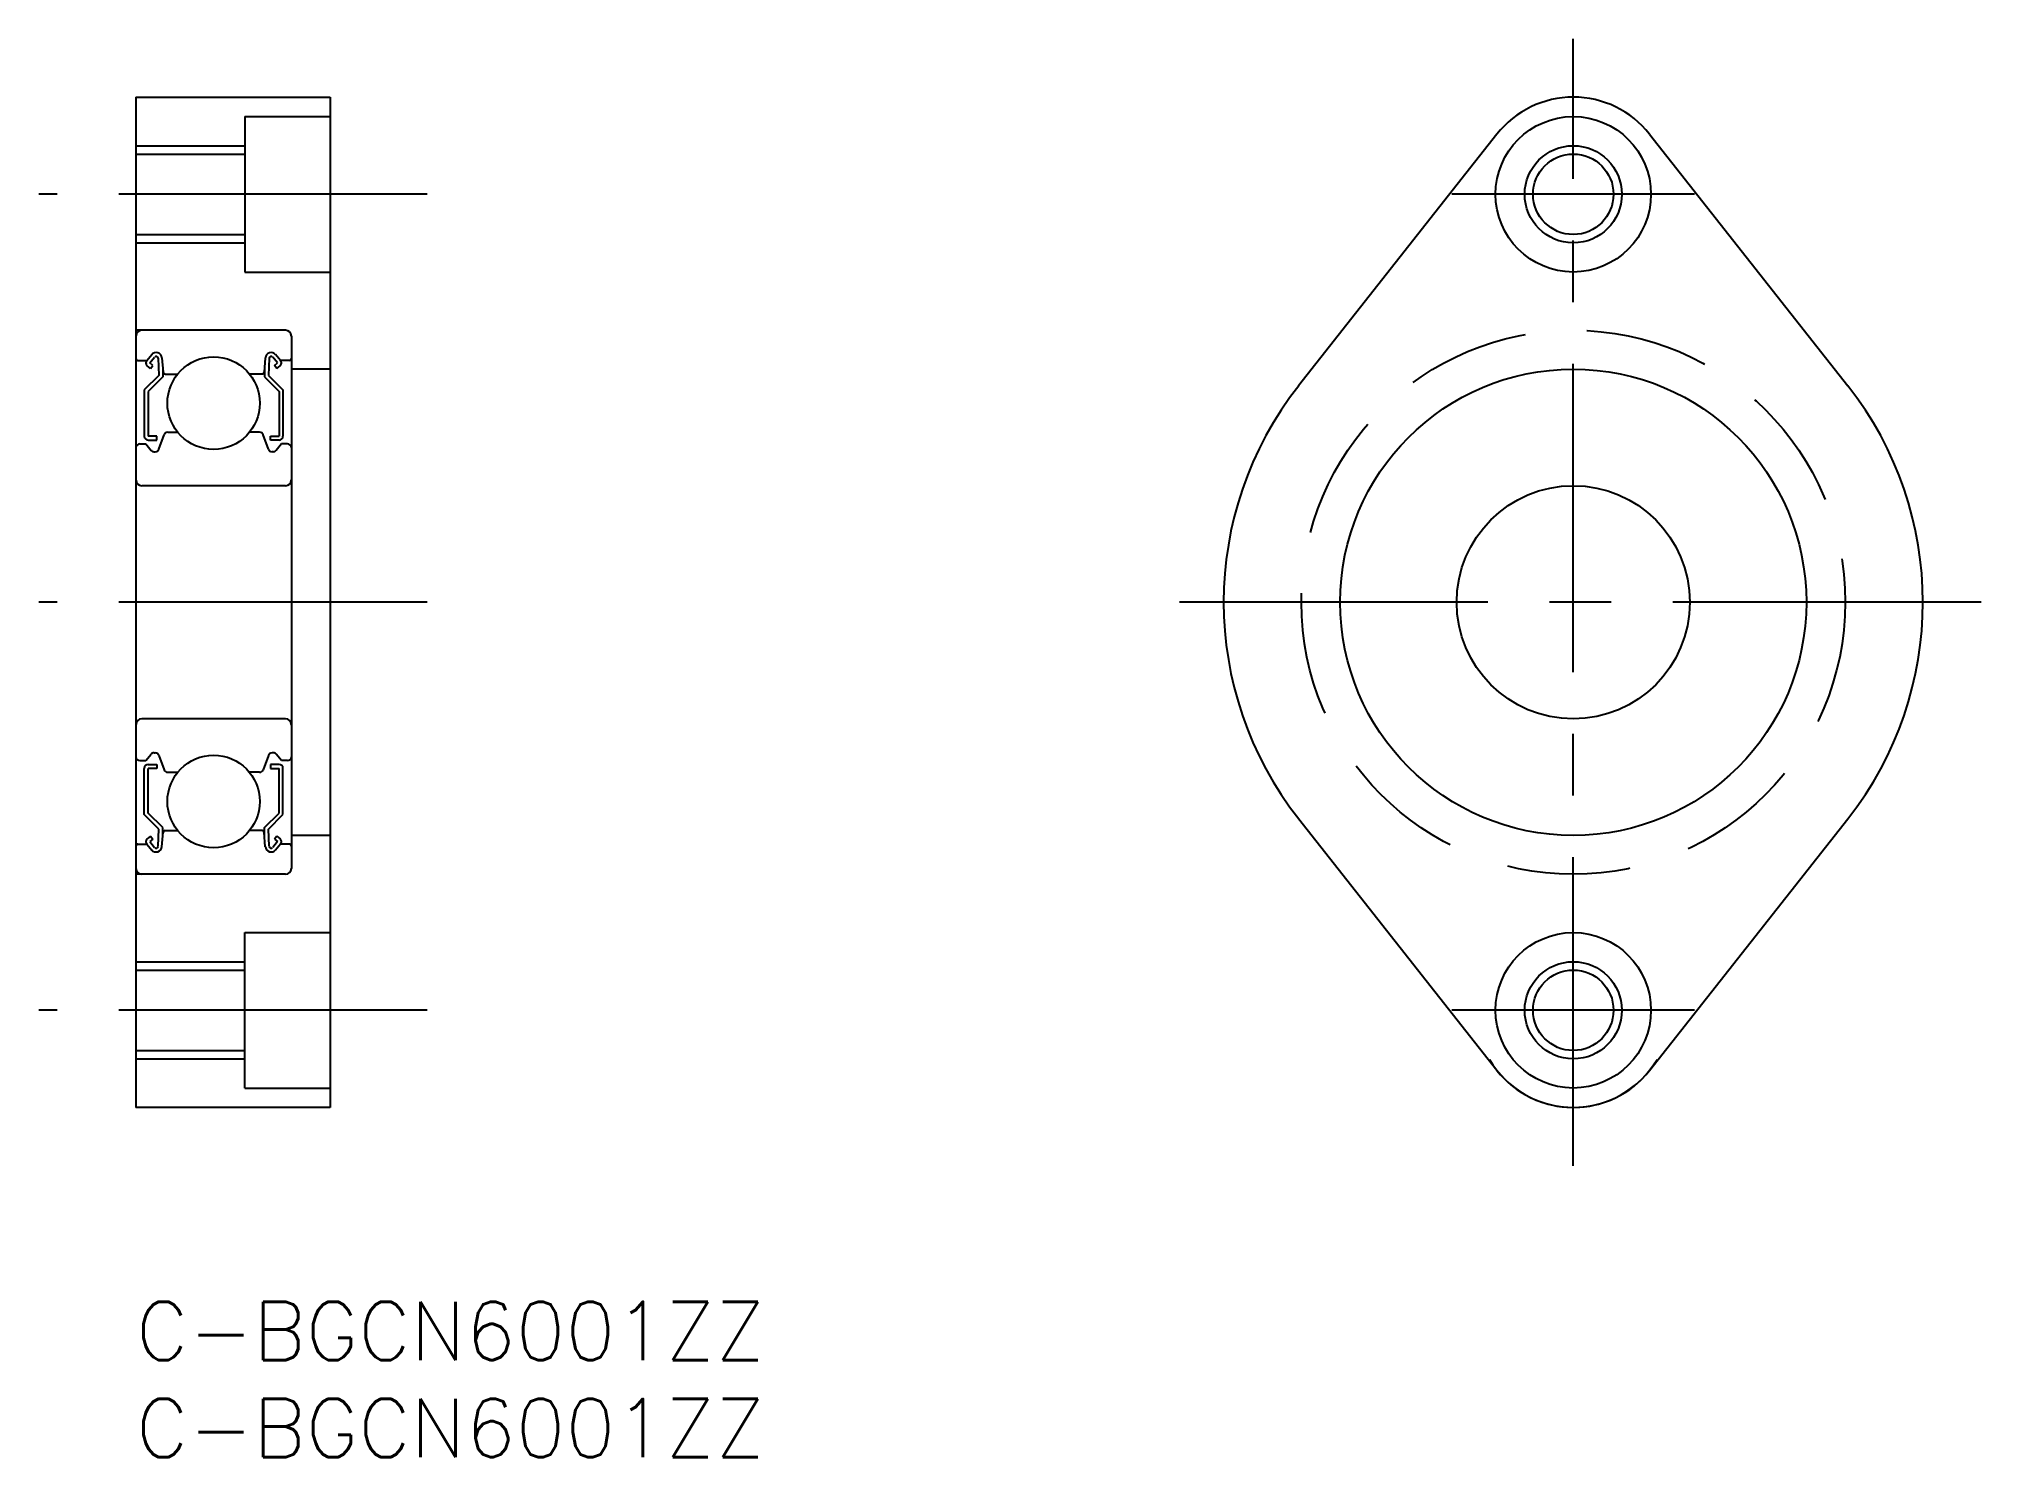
# Model space of a CAD drawing. Extents: x -5 to 95, y -8 to 65.
import ezdxf

# ---------------------------------------------------------------- set-up
doc = ezdxf.new("R2010")
doc.units = 0
doc.header["$LTSCALE"] = 0.5
doc.linetypes.add('CENTER', pattern=[50.8, 31.75, -6.35, 6.35, -6.35])
doc.linetypes.add('DASHED', pattern=[19.05, 12.7, -6.35])
for name, color, linetype in [('MSM_CENTER', 1, 'CENTER'), ('MSM_CONTINUOUS', 7, 'CONTINUOUS'), ('MSM_DASHED', 4, 'DASHED'), ('MSM_NARROW', 5, 'CONTINUOUS'), ('MSM_PART_NUMBER', 7, 'CONTINUOUS')]:
    doc.layers.add(name, color=color, linetype=linetype)
doc.styles.get("Standard").update_dxf_attribs({"font": 'txt.shx', "height": 3, "bigfont": 'bigfont.shx'})

# ---------------------------------------------------------------- blocks, each defined once
blk = doc.blocks.new('*U23')
at = {"layer": 'MSM_PART_NUMBER'}
blk.add_text('C-BGCN6001ZZ', height=3, dxfattribs=at).set_placement((0, -3))
blk = doc.blocks.new('*U24')
at = {"layer": 'MSM_PART_NUMBER'}
blk.add_text('C-BGCN6001ZZ', height=3, dxfattribs=at).set_placement((0, -8))

msp = doc.modelspace()

# ---------------------------------------------------------------- linework, layer by layer
at = {"layer": 'MSM_CENTER'}
for p, q in [((74, 7), (74, 65)), ((15, 57), (-5, 57)), ((80.25, 57), (67.75, 57)), ((15, 36), (-5, 36)), ((95, 36), (53, 36)), ((15, 15), (-5, 15)), ((80.25, 15), (67.75, 15))]:
    msp.add_line(p, q, dxfattribs=at)
at = {"layer": 'MSM_CONTINUOUS'}
for p, q in [((0, 62), (10, 62)), ((0, 62), (0, 10)), ((10, 62), (10, 10)), ((5.6, 61), (10, 61)), ((5.6, 61), (5.6, 53)), ((70.07, 60.1), (59.86, 47.14)), ((77.93, 60.1), (88.14, 47.14)), ((0, 59.07), (5.6, 59.07)), ((0, 54.93), (5.6, 54.93)), ((5.6, 53), (10, 53)), ((7.7, 50), (0, 50)), ((8, 49.7), (8, 22.3)), ((0.1, 48.45), (0.56, 48.45)), ((0.56, 48.45), (0.81, 48.75)), ((0.74, 48.04), (0.58, 48.17)), ((0.71, 48.32), (0.96, 48.62)), ((0.87, 48.19), (0.71, 48.32)), ((0.74, 48.04), (0.87, 48.19)), ((1.14, 48.56), (1.18, 47.68)), ((1.34, 48.58), (1.4, 47.84)), ((1.38, 48.07), (1.38, 47.6)), ((6.66, 48.58), (6.6, 47.84)), ((6.62, 48.07), (6.62, 47.6)), ((6.86, 48.56), (6.82, 47.68)), ((7.29, 48.32), (7.04, 48.62)), ((7.13, 48.19), (7.29, 48.32)), ((7.26, 48.04), (7.13, 48.19)), ((7.44, 48.45), (7.19, 48.75)), ((7.26, 48.04), (7.42, 48.17)), ((7.9, 48.45), (7.44, 48.45)), ((10, 48), (8, 48)), ((1.18, 47.68), (0.43, 46.93)), ((1.38, 47.6), (0.63, 46.85)), ((1.5, 47.75), (2.15, 47.75)), ((6.5, 47.75), (5.85, 47.75)), ((6.62, 47.6), (7.37, 46.85)), ((6.82, 47.68), (7.57, 46.93)), ((0.43, 46.93), (0.43, 44.55)), ((0.63, 46.85), (0.63, 44.55)), ((7.37, 46.85), (7.37, 44.55)), ((7.57, 46.93), (7.57, 44.55)), ((0.2, 44.15), (0.5, 44.15)), ((0.5, 44.15), (0.78, 43.82)), ((1.08, 44.55), (0.63, 44.55)), ((0.63, 44.35), (1.08, 44.35)), ((1.08, 44.35), (1.08, 44.55)), ((1.18, 43.88), (1.45, 44.62)), ((1.64, 44.75), (2.15, 44.75)), ((6.36, 44.75), (5.85, 44.75)), ((6.82, 43.88), (6.55, 44.62)), ((6.92, 44.55), (7.37, 44.55)), ((6.92, 44.35), (6.92, 44.55)), ((7.37, 44.35), (6.92, 44.35)), ((7.5, 44.15), (7.22, 43.82)), ((7.8, 44.15), (7.5, 44.15)), ((0.93, 43.75), (0.99, 43.75)), ((7.07, 43.75), (7.01, 43.75)), ((7.7, 42), (0.3, 42)), ((7.7, 30), (0.3, 30)), ((0.5, 27.85), (0.78, 28.18)), ((0.93, 28.25), (0.99, 28.25)), ((1.18, 28.12), (1.45, 27.38)), ((6.82, 28.12), (6.55, 27.38)), ((7.07, 28.25), (7.01, 28.25)), ((7.5, 27.85), (7.22, 28.18)), ((0.2, 27.85), (0.5, 27.85)), ((0.43, 25.07), (0.43, 27.45)), ((0.63, 27.65), (1.08, 27.65)), ((0.63, 25.15), (0.63, 27.45)), ((1.08, 27.45), (0.63, 27.45)), ((1.08, 27.65), (1.08, 27.45)), ((1.64, 27.25), (2.15, 27.25)), ((6.36, 27.25), (5.85, 27.25)), ((7.37, 27.65), (6.92, 27.65)), ((6.92, 27.65), (6.92, 27.45)), ((6.92, 27.45), (7.37, 27.45)), ((7.37, 25.15), (7.37, 27.45)), ((7.8, 27.85), (7.5, 27.85)), ((7.57, 25.07), (7.57, 27.45)), ((1.18, 24.32), (0.43, 25.07)), ((1.38, 24.4), (0.63, 25.15)), ((6.62, 24.4), (7.37, 25.15)), ((6.82, 24.32), (7.57, 25.07)), ((1.14, 23.44), (1.18, 24.32)), ((1.34, 23.42), (1.4, 24.16)), ((1.38, 23.93), (1.38, 24.4)), ((1.5, 24.25), (2.15, 24.25)), ((6.5, 24.25), (5.85, 24.25)), ((6.66, 23.42), (6.6, 24.16)), ((6.62, 23.93), (6.62, 24.4)), ((6.86, 23.44), (6.82, 24.32)), ((10, 24), (8, 24)), ((70.07, 11.9), (59.86, 24.86)), ((77.93, 11.9), (88.14, 24.86)), ((0.1, 23.55), (0.56, 23.55)), ((0.56, 23.55), (0.81, 23.25)), ((0.74, 23.96), (0.58, 23.83)), ((0.87, 23.81), (0.71, 23.68)), ((0.71, 23.68), (0.96, 23.38)), ((0.74, 23.96), (0.87, 23.81)), ((7.29, 23.68), (7.04, 23.38)), ((7.26, 23.96), (7.13, 23.81)), ((7.13, 23.81), (7.29, 23.68)), ((7.44, 23.55), (7.19, 23.25)), ((7.26, 23.96), (7.42, 23.83)), ((7.9, 23.55), (7.44, 23.55)), ((7.7, 22), (0, 22)), ((5.6, 19), (10, 19)), ((5.6, 11), (5.6, 19)), ((0, 17.07), (5.6, 17.07)), ((0, 12.93), (5.6, 12.93)), ((5.6, 11), (10, 11)), ((10, 10), (0, 10))]:
    msp.add_line(p, q, dxfattribs=at)
for centre, radius in [((74, 57), 4), ((74, 57), 2.07), ((4, 46.25), 2.38), ((74, 36), 12), ((74, 36), 6), ((4, 25.75), 2.38), ((74, 15), 4), ((74, 15), 2.07)]:
    msp.add_circle(centre, radius, dxfattribs=at)
for centre, radius, start, end in [((74, 57), 5, 38.2466, 141.7534), ((0.3, 49.7), 0.3, 90, 180), ((7.7, 49.7), 0.3, 0, 90), ((0.1, 48.55), 0.1, 180, 270), ((0.71, 48.32), 0.2, 140.002, 230.0863), ((1.04, 48.55), 0.3, 4.9968, 140.002), ((1.04, 48.56), 0.1, 2.8198, 140.0022), ((6.96, 48.55), 0.3, 39.998, 175.0032), ((6.96, 48.56), 0.1, 39.9978, 177.1802), ((7.29, 48.32), 0.2, 309.9137, 39.998), ((7.9, 48.55), 0.1, 270, 0), ((1.5, 47.85), 0.1, 184.9968, 269.9991), ((6.5, 47.85), 0.1, 270.0009, 355.0032), ((74, 36), 18, 141.7534, 218.2466), ((74, 36), 18, 321.7534, 38.2466), ((0.2, 43.95), 0.2, 90, 180), ((0.63, 44.55), 0.2, 180, 270), ((1.64, 44.55), 0.2, 90, 159.9916), ((6.36, 44.55), 0.2, 20.0084, 90), ((7.37, 44.55), 0.2, 270, 0), ((7.8, 43.95), 0.2, 0, 90), ((0.93, 43.95), 0.2, 219.9952, 270), ((0.99, 43.95), 0.2, 270, 339.9916), ((7.01, 43.95), 0.2, 200.0084, 270), ((7.07, 43.95), 0.2, 270, 320.0048), ((0.3, 42.3), 0.3, 180, 270), ((7.7, 42.3), 0.3, 270, 0), ((0.3, 29.7), 0.3, 90, 180), ((7.7, 29.7), 0.3, 0, 90), ((0.2, 28.05), 0.2, 180, 270), ((0.93, 28.05), 0.2, 90, 140.0048), ((0.99, 28.05), 0.2, 20.0084, 90), ((7.01, 28.05), 0.2, 90, 159.9916), ((7.07, 28.05), 0.2, 39.9952, 90), ((7.8, 28.05), 0.2, 270, 0), ((0.63, 27.45), 0.2, 90, 180), ((1.64, 27.45), 0.2, 200.0084, 270), ((6.36, 27.45), 0.2, 270, 339.9916), ((7.37, 27.45), 0.2, 0, 90), ((1.5, 24.15), 0.1, 90.0009, 175.0032), ((6.5, 24.15), 0.1, 4.9968, 89.9991), ((0.1, 23.45), 0.1, 90, 180), ((0.71, 23.68), 0.2, 129.9137, 219.998), ((1.04, 23.45), 0.3, 219.998, 355.0032), ((1.04, 23.44), 0.1, 219.9978, 357.1802), ((6.96, 23.45), 0.3, 184.9968, 320.002), ((6.96, 23.44), 0.1, 182.8198, 320.0022), ((7.29, 23.68), 0.2, 320.002, 50.0863), ((7.9, 23.45), 0.1, 0, 90), ((0.3, 22.3), 0.3, 180, 270), ((7.7, 22.3), 0.3, 270, 0), ((74, 15), 5, 210.3504, 329.6496), ((74, 15), 5, 218.2466, 321.7534)]:
    msp.add_arc(centre, radius, start, end, dxfattribs=at)
at = {"layer": 'MSM_DASHED'}
msp.add_circle((74, 36), 14, dxfattribs=at)
at = {"layer": 'MSM_NARROW'}
for p, q in [((0, 59.5), (5.6, 59.5)), ((0, 54.5), (5.6, 54.5)), ((0, 17.5), (5.6, 17.5)), ((0, 12.5), (5.6, 12.5))]:
    msp.add_line(p, q, dxfattribs=at)
for centre in [(74, 57), (74, 15)]:
    msp.add_circle(centre, 2.5, dxfattribs=at)

# ---------------------------------------------------------------- block references
at = {"layer": 'MSM_CONTINUOUS'}
for name in ['*U23', '*U24']:
    msp.add_blockref(name, (0, 0), dxfattribs=at)

doc.saveas('drawing.dxf')
